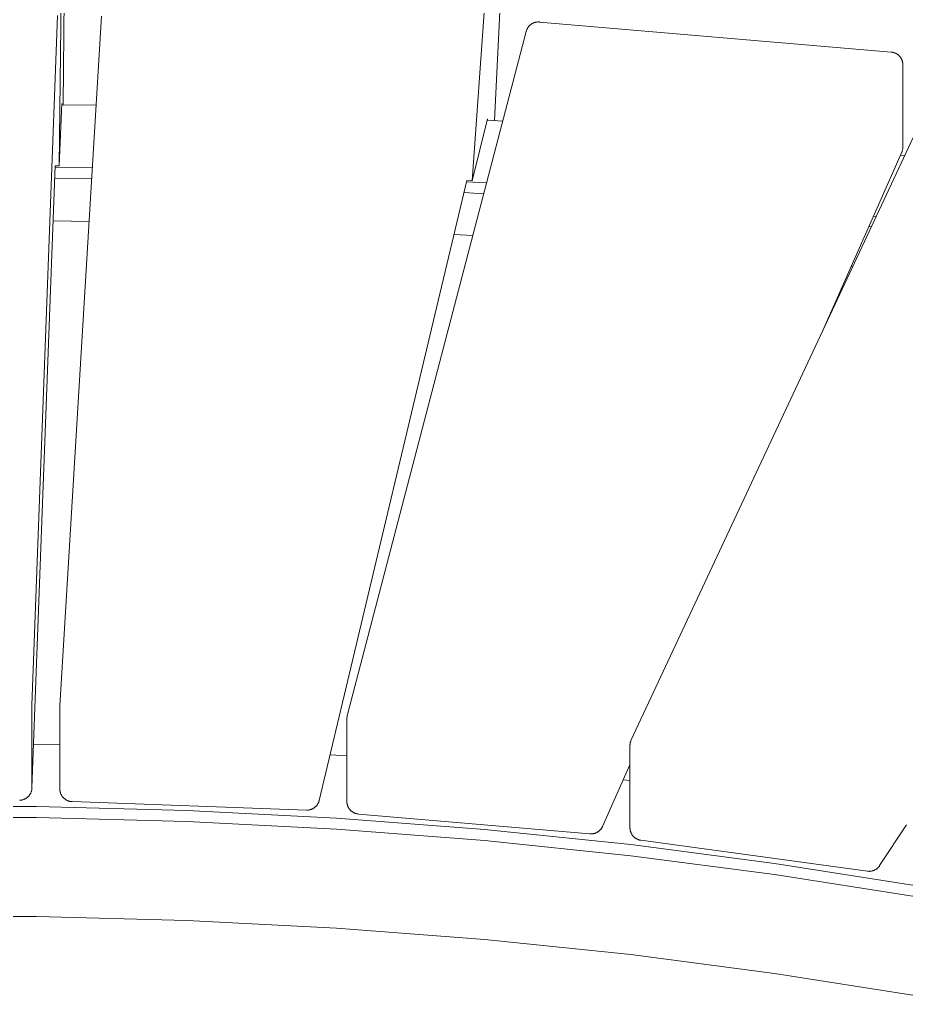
# Model space of a CAD drawing. Header units: millimetres. Extents: x -507 to 4570, y -12 to 3479.
# Drawn here: x 3618.3 to 3826.1, y 1471.9 to 1700.6 of the extents above; entities that cross this region are included whole.
import ezdxf

# ---------------------------------------------------------------- set-up
doc = ezdxf.new("R2010")
doc.units = ezdxf.units.MM
doc.layers.add('ZANO_R', color=7, linetype='Continuous', lineweight=0)

msp = doc.modelspace()

# ---------------------------------------------------------------- linework, layer by layer
at = {"layer": 'ZANO_R'}
for p, q in [((3627.55, 1666.36), (3629.64, 1829.94)), ((3628.49, 1680.66), (3629.85, 1829.93)), ((3724.37, 1662.87), (3735.82, 1826.12)), ((3729.55, 1676.98), (3736.95, 1826.05)), ((3621.19, 1539.95), (3627.2, 1701.62)), ((3627.73, 1539.83), (3637.45, 1701.46)), ((3737.93, 1699.35), (3738.01, 1699.42)), ((3738.01, 1699.42), (3738.09, 1699.48)), ((3738.09, 1699.48), (3738.17, 1699.54)), ((3738.17, 1699.54), (3738.26, 1699.6)), ((3738.26, 1699.6), (3738.34, 1699.65)), ((3738.34, 1699.65), (3738.43, 1699.71)), ((3738.43, 1699.71), (3738.52, 1699.75)), ((3738.52, 1699.75), (3738.62, 1699.8)), ((3738.62, 1699.8), (3738.71, 1699.84)), ((3738.71, 1699.84), (3738.81, 1699.88)), ((3738.81, 1699.88), (3738.9, 1699.91)), ((3738.9, 1699.91), (3739, 1699.95)), ((3739, 1699.95), (3739.1, 1699.97)), ((3739.1, 1699.97), (3739.2, 1700)), ((3739.2, 1700), (3739.3, 1700.02)), ((3739.3, 1700.02), (3739.4, 1700.04)), ((3739.4, 1700.04), (3739.5, 1700.05)), ((3739.5, 1700.05), (3739.6, 1700.06)), ((3739.6, 1700.06), (3739.71, 1700.07)), ((3739.71, 1700.07), (3739.81, 1700.07)), ((3739.81, 1700.07), (3739.91, 1700.07)), ((3739.91, 1700.07), (3740.02, 1700.07)), ((3740.02, 1700.07), (3740.12, 1700.06)), ((3740.12, 1700.06), (3822.55, 1693)), ((3695.07, 1537.48), (3737, 1697.86)), ((3737, 1697.86), (3737.02, 1697.94)), ((3737.02, 1697.94), (3737.04, 1698.02)), ((3737.04, 1698.02), (3737.07, 1698.09)), ((3737.07, 1698.09), (3737.11, 1698.19)), ((3737.11, 1698.19), (3737.14, 1698.29)), ((3737.14, 1698.29), (3737.19, 1698.38)), ((3737.19, 1698.38), (3737.23, 1698.47)), ((3737.23, 1698.47), (3737.28, 1698.56)), ((3737.28, 1698.56), (3737.33, 1698.65)), ((3737.33, 1698.65), (3737.39, 1698.74)), ((3737.39, 1698.74), (3737.45, 1698.82)), ((3737.45, 1698.82), (3737.51, 1698.91)), ((3737.51, 1698.91), (3737.57, 1698.99)), ((3737.57, 1698.99), (3737.64, 1699.06)), ((3737.64, 1699.06), (3737.71, 1699.14)), ((3737.71, 1699.14), (3737.78, 1699.21)), ((3737.78, 1699.21), (3737.85, 1699.29)), ((3737.85, 1699.29), (3737.93, 1699.35)), ((3822.55, 1693), (3822.65, 1692.99)), ((3822.65, 1692.99), (3822.75, 1692.98)), ((3822.75, 1692.98), (3822.85, 1692.96)), ((3822.85, 1692.96), (3822.95, 1692.94)), ((3822.95, 1692.94), (3823.05, 1692.91)), ((3823.05, 1692.91), (3823.15, 1692.89)), ((3823.15, 1692.89), (3823.25, 1692.86)), ((3823.25, 1692.86), (3823.34, 1692.82)), ((3823.34, 1692.82), (3823.44, 1692.78)), ((3823.44, 1692.78), (3823.53, 1692.74)), ((3823.53, 1692.74), (3823.62, 1692.7)), ((3823.62, 1692.7), (3823.71, 1692.65)), ((3823.71, 1692.65), (3823.8, 1692.6)), ((3823.8, 1692.6), (3823.89, 1692.55)), ((3823.89, 1692.55), (3823.98, 1692.49)), ((3823.98, 1692.49), (3824.06, 1692.43)), ((3824.06, 1692.43), (3824.14, 1692.37)), ((3824.14, 1692.37), (3824.22, 1692.3)), ((3824.22, 1692.3), (3824.3, 1692.23)), ((3824.3, 1692.23), (3824.37, 1692.16)), ((3824.37, 1692.16), (3824.44, 1692.09)), ((3824.44, 1692.09), (3824.51, 1692.02)), ((3824.51, 1692.02), (3824.58, 1691.94)), ((3824.58, 1691.94), (3824.64, 1691.86)), ((3824.64, 1691.86), (3824.7, 1691.78)), ((3824.7, 1691.78), (3824.76, 1691.69)), ((3824.76, 1691.69), (3824.82, 1691.61)), ((3824.82, 1691.61), (3824.87, 1691.52)), ((3824.87, 1691.52), (3824.92, 1691.43)), ((3824.92, 1691.43), (3824.96, 1691.34)), ((3824.96, 1691.34), (3825.01, 1691.24)), ((3825.01, 1691.24), (3825.05, 1691.15)), ((3825.05, 1691.15), (3825.08, 1691.05)), ((3825.08, 1691.05), (3825.11, 1690.96)), ((3825.11, 1690.96), (3825.14, 1690.86)), ((3825.14, 1690.86), (3825.17, 1690.76)), ((3825.17, 1690.76), (3825.19, 1690.66)), ((3825.19, 1690.66), (3825.21, 1690.56)), ((3825.21, 1690.56), (3825.23, 1690.46)), ((3825.23, 1690.46), (3825.24, 1690.36)), ((3825.24, 1690.36), (3825.25, 1690.25)), ((3825.25, 1690.25), (3825.25, 1690.15)), ((3761.6, 1531.82), (3835.32, 1689.38)), ((3825.25, 1690.15), (3825.26, 1690.05)), ((3825.26, 1690.05), (3825.26, 1670.72)), ((3628.2, 1680.97), (3627.55, 1666.36)), ((3628.2, 1680.97), (3628.2, 1680.66)), ((3636.19, 1680.55), (3628.2, 1680.66)), ((3727.93, 1677.39), (3724.37, 1662.87)), ((3727.93, 1677.39), (3727.93, 1677.08)), ((3731.51, 1676.86), (3727.93, 1677.08)), ((3825.06, 1669.66), (3825.03, 1669.59)), ((3825.09, 1669.74), (3825.06, 1669.66)), ((3825.12, 1669.83), (3825.09, 1669.74)), ((3825.15, 1669.93), (3825.12, 1669.83)), ((3825.17, 1670.02), (3825.15, 1669.93)), ((3825.2, 1670.12), (3825.17, 1670.02)), ((3825.21, 1670.22), (3825.2, 1670.12)), ((3825.23, 1670.32), (3825.21, 1670.22)), ((3825.24, 1670.42), (3825.23, 1670.32)), ((3825.25, 1670.52), (3825.24, 1670.42)), ((3825.25, 1670.62), (3825.25, 1670.52)), ((3825.26, 1670.72), (3825.25, 1670.62)), ((3825, 1669.52), (3806.18, 1627.1)), ((3825.67, 1668.76), (3824.71, 1668.86)), ((3825.03, 1669.59), (3825, 1669.52)), ((3626.61, 1666.37), (3621.19, 1520.62)), ((3626.6, 1666.05), (3635.31, 1665.94)), ((3626.61, 1666.37), (3627.55, 1666.36)), ((3635.16, 1663.36), (3626.5, 1663.48)), ((3723.09, 1662.95), (3688.49, 1517.64)), ((3723.09, 1662.95), (3724.37, 1662.87)), ((3723.01, 1662.64), (3727.72, 1662.36)), ((3727.05, 1659.82), (3722.41, 1660.1)), ((3818.37, 1654.58), (3819, 1654.51)), ((3634.56, 1653.34), (3626.13, 1653.45)), ((3817.86, 1652.06), (3817.28, 1652.12)), ((3724.5, 1650.04), (3720.07, 1650.29)), ((3813.52, 1642.79), (3813.16, 1642.83)), ((3621.19, 1520.62), (3621.19, 1539.95)), ((3627.72, 1539.74), (3627.73, 1539.83)), ((3627.72, 1539.65), (3627.72, 1539.74)), ((3627.72, 1520.32), (3627.72, 1539.65)), ((3694.97, 1536.73), (3695.07, 1537.48)), ((3694.97, 1517.41), (3694.97, 1536.73)), ((3621.57, 1530.84), (3627.72, 1530.75)), ((3761.32, 1530.67), (3761.33, 1530.77)), ((3761.32, 1530.57), (3761.32, 1530.67)), ((3761.32, 1511.24), (3761.32, 1530.57)), ((3761.33, 1530.87), (3761.35, 1530.96)), ((3761.33, 1530.77), (3761.33, 1530.87)), ((3761.35, 1530.96), (3761.36, 1531.06)), ((3761.36, 1531.06), (3761.38, 1531.16)), ((3761.38, 1531.16), (3761.4, 1531.26)), ((3761.4, 1531.26), (3761.43, 1531.36)), ((3761.43, 1531.36), (3761.45, 1531.45)), ((3761.45, 1531.45), (3761.48, 1531.55)), ((3761.48, 1531.55), (3761.52, 1531.64)), ((3761.52, 1531.64), (3761.56, 1531.73)), ((3761.56, 1531.73), (3761.6, 1531.82)), ((3691.04, 1528.33), (3694.97, 1528.09)), ((3761.32, 1526.01), (3754.91, 1511.55)), ((3759.75, 1522.47), (3761.32, 1522.3)), ((3620.51, 1518.75), (3620.44, 1518.67)), ((3620.57, 1518.83), (3620.51, 1518.75)), ((3620.64, 1518.91), (3620.57, 1518.83)), ((3620.69, 1518.99), (3620.64, 1518.91)), ((3620.75, 1519.08), (3620.69, 1518.99)), ((3620.8, 1519.17), (3620.75, 1519.08)), ((3620.85, 1519.26), (3620.8, 1519.17)), ((3620.9, 1519.35), (3620.85, 1519.26)), ((3620.94, 1519.44), (3620.9, 1519.35)), ((3620.98, 1519.54), (3620.94, 1519.44)), ((3621.02, 1519.63), (3620.98, 1519.54)), ((3621.05, 1519.73), (3621.02, 1519.63)), ((3621.08, 1519.83), (3621.05, 1519.73)), ((3621.11, 1519.92), (3621.08, 1519.83)), ((3621.13, 1520.02), (3621.11, 1519.92)), ((3621.15, 1520.12), (3621.13, 1520.02)), ((3621.17, 1520.23), (3621.15, 1520.12)), ((3621.18, 1520.33), (3621.17, 1520.23)), ((3621.19, 1520.43), (3621.18, 1520.33)), ((3621.2, 1520.62), (3621.19, 1520.53)), ((3621.19, 1520.53), (3621.19, 1520.43)), ((3627.72, 1520.22), (3627.72, 1520.32)), ((3627.73, 1520.11), (3627.72, 1520.22)), ((3627.74, 1520.01), (3627.73, 1520.11)), ((3627.75, 1519.91), (3627.74, 1520.01)), ((3627.77, 1519.81), (3627.75, 1519.91)), ((3627.79, 1519.7), (3627.77, 1519.81)), ((3627.81, 1519.6), (3627.79, 1519.7)), ((3627.84, 1519.5), (3627.81, 1519.6)), ((3627.87, 1519.41), (3627.84, 1519.5)), ((3627.9, 1519.31), (3627.87, 1519.41)), ((3627.94, 1519.21), (3627.9, 1519.31)), ((3627.98, 1519.12), (3627.94, 1519.21)), ((3628.02, 1519.02), (3627.98, 1519.12)), ((3628.07, 1518.93), (3628.02, 1519.02)), ((3628.12, 1518.84), (3628.07, 1518.93)), ((3628.17, 1518.75), (3628.12, 1518.84)), ((3628.23, 1518.66), (3628.17, 1518.75)), ((3618.37, 1517.68), (3618.27, 1517.68)), ((3618.47, 1517.69), (3618.37, 1517.68)), ((3618.58, 1517.7), (3618.47, 1517.69)), ((3618.68, 1517.71), (3618.58, 1517.7)), ((3618.78, 1517.73), (3618.68, 1517.71)), ((3618.88, 1517.75), (3618.78, 1517.73)), ((3618.98, 1517.77), (3618.88, 1517.75)), ((3619.08, 1517.8), (3618.98, 1517.77)), ((3619.17, 1517.83), (3619.08, 1517.8)), ((3619.27, 1517.87), (3619.17, 1517.83)), ((3619.37, 1517.9), (3619.27, 1517.87)), ((3619.46, 1517.95), (3619.37, 1517.9)), ((3619.55, 1517.99), (3619.46, 1517.95)), ((3619.64, 1518.04), (3619.55, 1517.99)), ((3619.73, 1518.09), (3619.64, 1518.04)), ((3619.82, 1518.14), (3619.73, 1518.09)), ((3619.91, 1518.2), (3619.82, 1518.14)), ((3619.99, 1518.26), (3619.91, 1518.2)), ((3620.07, 1518.32), (3619.99, 1518.26)), ((3620.15, 1518.38), (3620.07, 1518.32)), ((3620.23, 1518.45), (3620.15, 1518.38)), ((3620.3, 1518.52), (3620.23, 1518.45)), ((3620.37, 1518.59), (3620.3, 1518.52)), ((3620.44, 1518.67), (3620.37, 1518.59)), ((3628.29, 1518.58), (3628.23, 1518.66)), ((3628.35, 1518.5), (3628.29, 1518.58)), ((3628.41, 1518.42), (3628.35, 1518.5)), ((3628.48, 1518.34), (3628.41, 1518.42)), ((3628.55, 1518.26), (3628.48, 1518.34)), ((3628.63, 1518.19), (3628.55, 1518.26)), ((3628.7, 1518.12), (3628.63, 1518.19)), ((3628.78, 1518.05), (3628.7, 1518.12)), ((3628.86, 1517.99), (3628.78, 1518.05)), ((3628.94, 1517.92), (3628.86, 1517.99)), ((3629.03, 1517.87), (3628.94, 1517.92)), ((3629.11, 1517.81), (3629.03, 1517.87)), ((3629.2, 1517.76), (3629.11, 1517.81)), ((3629.29, 1517.71), (3629.2, 1517.76)), ((3629.38, 1517.66), (3629.29, 1517.71)), ((3629.48, 1517.61), (3629.38, 1517.66)), ((3629.57, 1517.57), (3629.48, 1517.61)), ((3629.67, 1517.54), (3629.57, 1517.57)), ((3629.77, 1517.5), (3629.67, 1517.54)), ((3629.87, 1517.47), (3629.77, 1517.5)), ((3629.97, 1517.45), (3629.87, 1517.47)), ((3630.07, 1517.42), (3629.97, 1517.45)), ((3630.17, 1517.4), (3630.07, 1517.42)), ((3630.27, 1517.39), (3630.17, 1517.4)), ((3630.37, 1517.37), (3630.27, 1517.39)), ((3630.48, 1517.36), (3630.37, 1517.37)), ((3630.58, 1517.36), (3630.48, 1517.36)), ((3685.5, 1515.37), (3630.58, 1517.36)), ((3687.91, 1516.47), (3687.85, 1516.39)), ((3687.98, 1516.55), (3687.91, 1516.47)), ((3688.03, 1516.63), (3687.98, 1516.55)), ((3688.09, 1516.71), (3688.03, 1516.63)), ((3688.15, 1516.8), (3688.09, 1516.71)), ((3688.2, 1516.89), (3688.15, 1516.8)), ((3688.24, 1516.98), (3688.2, 1516.89)), ((3688.29, 1517.07), (3688.24, 1516.98)), ((3688.33, 1517.16), (3688.29, 1517.07)), ((3688.37, 1517.26), (3688.33, 1517.16)), ((3688.41, 1517.35), (3688.37, 1517.26)), ((3688.44, 1517.45), (3688.41, 1517.35)), ((3688.47, 1517.55), (3688.44, 1517.45)), ((3688.49, 1517.64), (3688.47, 1517.55)), ((3694.98, 1517.3), (3694.97, 1517.41)), ((3694.98, 1517.2), (3694.98, 1517.3)), ((3694.99, 1517.1), (3694.98, 1517.2)), ((3695, 1517), (3694.99, 1517.1)), ((3695.02, 1516.9), (3695, 1517)), ((3695.04, 1516.8), (3695.02, 1516.9)), ((3695.06, 1516.7), (3695.04, 1516.8)), ((3695.09, 1516.6), (3695.06, 1516.7)), ((3695.12, 1516.5), (3695.09, 1516.6)), ((3695.15, 1516.4), (3695.12, 1516.5)), ((3695.19, 1516.31), (3695.15, 1516.4)), ((3587.01, 1516.21), (3622.28, 1516.21)), ((3622.28, 1516.21), (3657.51, 1515.3)), ((3657.51, 1515.3), (3692.55, 1513.5)), ((3685.6, 1515.37), (3685.5, 1515.37)), ((3685.7, 1515.37), (3685.6, 1515.37)), ((3685.81, 1515.37), (3685.7, 1515.37)), ((3685.91, 1515.38), (3685.81, 1515.37)), ((3686.01, 1515.39), (3685.91, 1515.38)), ((3686.11, 1515.41), (3686.01, 1515.39)), ((3686.21, 1515.43), (3686.11, 1515.41)), ((3686.31, 1515.45), (3686.21, 1515.43)), ((3686.41, 1515.48), (3686.31, 1515.45)), ((3686.5, 1515.51), (3686.41, 1515.48)), ((3686.6, 1515.54), (3686.5, 1515.51)), ((3686.7, 1515.57), (3686.6, 1515.54)), ((3686.79, 1515.61), (3686.7, 1515.57)), ((3686.88, 1515.65), (3686.79, 1515.61)), ((3686.97, 1515.7), (3686.88, 1515.65)), ((3687.06, 1515.75), (3686.97, 1515.7)), ((3687.15, 1515.8), (3687.06, 1515.75)), ((3687.24, 1515.85), (3687.15, 1515.8)), ((3687.32, 1515.91), (3687.24, 1515.85)), ((3687.4, 1515.97), (3687.32, 1515.91)), ((3687.48, 1516.04), (3687.4, 1515.97)), ((3687.56, 1516.1), (3687.48, 1516.04)), ((3687.64, 1516.17), (3687.56, 1516.1)), ((3687.71, 1516.24), (3687.64, 1516.17)), ((3687.78, 1516.31), (3687.71, 1516.24)), ((3687.85, 1516.39), (3687.78, 1516.31)), ((3695.23, 1516.21), (3695.19, 1516.31)), ((3695.27, 1516.12), (3695.23, 1516.21)), ((3695.31, 1516.03), (3695.27, 1516.12)), ((3695.36, 1515.94), (3695.31, 1516.03)), ((3695.42, 1515.85), (3695.36, 1515.94)), ((3695.47, 1515.76), (3695.42, 1515.85)), ((3695.53, 1515.68), (3695.47, 1515.76)), ((3695.59, 1515.6), (3695.53, 1515.68)), ((3695.65, 1515.52), (3695.59, 1515.6)), ((3695.72, 1515.44), (3695.65, 1515.52)), ((3695.79, 1515.36), (3695.72, 1515.44)), ((3695.86, 1515.29), (3695.79, 1515.36)), ((3695.94, 1515.22), (3695.86, 1515.29)), ((3696.01, 1515.15), (3695.94, 1515.22)), ((3696.09, 1515.09), (3696.01, 1515.15)), ((3696.17, 1515.03), (3696.09, 1515.09)), ((3696.26, 1514.97), (3696.17, 1515.03)), ((3696.34, 1514.91), (3696.26, 1514.97)), ((3696.43, 1514.86), (3696.34, 1514.91)), ((3696.52, 1514.8), (3696.43, 1514.86)), ((3696.61, 1514.76), (3696.52, 1514.8)), ((3696.7, 1514.71), (3696.61, 1514.76)), ((3696.79, 1514.67), (3696.7, 1514.71)), ((3696.89, 1514.63), (3696.79, 1514.67)), ((3696.99, 1514.6), (3696.89, 1514.63)), ((3697.08, 1514.57), (3696.99, 1514.6)), ((3697.18, 1514.54), (3697.08, 1514.57)), ((3697.28, 1514.52), (3697.18, 1514.54)), ((3697.38, 1514.49), (3697.28, 1514.52)), ((3697.48, 1514.48), (3697.38, 1514.49)), ((3697.58, 1514.46), (3697.48, 1514.48)), ((3697.69, 1514.45), (3697.58, 1514.46)), ((3751.94, 1509.8), (3697.69, 1514.45)), ((3587.01, 1513.63), (3622.28, 1513.63)), ((3622.28, 1513.63), (3657.51, 1512.72)), ((3657.51, 1512.72), (3692.55, 1510.92)), ((3692.55, 1513.5), (3727.26, 1510.82)), ((3826.11, 1511.89), (3819.82, 1502.35)), ((3692.55, 1510.92), (3727.26, 1508.24)), ((3727.26, 1510.82), (3761.51, 1507.27)), ((3752.05, 1509.8), (3751.94, 1509.8)), ((3752.15, 1509.79), (3752.05, 1509.8)), ((3752.25, 1509.79), (3752.15, 1509.79)), ((3752.35, 1509.8), (3752.25, 1509.79)), ((3752.45, 1509.8), (3752.35, 1509.8)), ((3752.55, 1509.82), (3752.45, 1509.8)), ((3752.66, 1509.83), (3752.55, 1509.82)), ((3752.76, 1509.85), (3752.66, 1509.83)), ((3752.86, 1509.87), (3752.76, 1509.85)), ((3752.95, 1509.89), (3752.86, 1509.87)), ((3753.05, 1509.92), (3752.95, 1509.89)), ((3753.15, 1509.95), (3753.05, 1509.92)), ((3753.25, 1509.99), (3753.15, 1509.95)), ((3753.34, 1510.02), (3753.25, 1509.99)), ((3753.43, 1510.06), (3753.34, 1510.02)), ((3753.53, 1510.11), (3753.43, 1510.06)), ((3753.62, 1510.16), (3753.53, 1510.11)), ((3753.7, 1510.21), (3753.62, 1510.16)), ((3753.79, 1510.26), (3753.7, 1510.21)), ((3753.88, 1510.32), (3753.79, 1510.26)), ((3753.96, 1510.37), (3753.88, 1510.32)), ((3754.04, 1510.44), (3753.96, 1510.37)), ((3754.12, 1510.5), (3754.04, 1510.44)), ((3754.2, 1510.57), (3754.12, 1510.5)), ((3754.27, 1510.64), (3754.2, 1510.57)), ((3754.34, 1510.71), (3754.27, 1510.64)), ((3754.41, 1510.79), (3754.34, 1510.71)), ((3754.48, 1510.86), (3754.41, 1510.79)), ((3754.54, 1510.94), (3754.48, 1510.86)), ((3754.6, 1511.03), (3754.54, 1510.94)), ((3754.66, 1511.11), (3754.6, 1511.03)), ((3754.71, 1511.19), (3754.66, 1511.11)), ((3754.77, 1511.28), (3754.71, 1511.19)), ((3754.82, 1511.37), (3754.77, 1511.28)), ((3754.86, 1511.46), (3754.82, 1511.37)), ((3754.91, 1511.55), (3754.86, 1511.46)), ((3761.32, 1511.14), (3761.32, 1511.24)), ((3761.33, 1511.03), (3761.32, 1511.14)), ((3761.33, 1510.93), (3761.33, 1511.03)), ((3761.35, 1510.83), (3761.33, 1510.93)), ((3761.36, 1510.73), (3761.35, 1510.83)), ((3761.38, 1510.63), (3761.36, 1510.73)), ((3761.4, 1510.54), (3761.38, 1510.63)), ((3761.43, 1510.44), (3761.4, 1510.54)), ((3761.46, 1510.34), (3761.43, 1510.44)), ((3761.49, 1510.24), (3761.46, 1510.34)), ((3761.53, 1510.15), (3761.49, 1510.24)), ((3761.56, 1510.06), (3761.53, 1510.15)), ((3761.61, 1509.96), (3761.56, 1510.06)), ((3761.65, 1509.87), (3761.61, 1509.96)), ((3761.7, 1509.78), (3761.65, 1509.87)), ((3761.75, 1509.7), (3761.7, 1509.78)), ((3761.8, 1509.61), (3761.75, 1509.7)), ((3761.86, 1509.53), (3761.8, 1509.61)), ((3727.26, 1508.24), (3761.51, 1504.69)), ((3761.51, 1507.27), (3795.16, 1502.89)), ((3761.92, 1509.45), (3761.86, 1509.53)), ((3761.98, 1509.37), (3761.92, 1509.45)), ((3762.05, 1509.29), (3761.98, 1509.37)), ((3762.12, 1509.21), (3762.05, 1509.29)), ((3762.19, 1509.14), (3762.12, 1509.21)), ((3762.26, 1509.07), (3762.19, 1509.14)), ((3762.33, 1509), (3762.26, 1509.07)), ((3762.41, 1508.94), (3762.33, 1509)), ((3762.49, 1508.88), (3762.41, 1508.94)), ((3762.57, 1508.82), (3762.49, 1508.88)), ((3762.66, 1508.76), (3762.57, 1508.82)), ((3762.74, 1508.7), (3762.66, 1508.76)), ((3762.83, 1508.65), (3762.74, 1508.7)), ((3762.92, 1508.61), (3762.83, 1508.65)), ((3763.01, 1508.56), (3762.92, 1508.61)), ((3763.1, 1508.52), (3763.01, 1508.56)), ((3763.2, 1508.48), (3763.1, 1508.52)), ((3763.29, 1508.44), (3763.2, 1508.48)), ((3763.39, 1508.41), (3763.29, 1508.44)), ((3763.48, 1508.38), (3763.39, 1508.41)), ((3763.58, 1508.36), (3763.48, 1508.38)), ((3763.68, 1508.34), (3763.58, 1508.36)), ((3763.78, 1508.32), (3763.68, 1508.34)), ((3763.88, 1508.3), (3763.78, 1508.32)), ((3816.95, 1501.04), (3763.88, 1508.3)), ((3761.51, 1504.69), (3795.16, 1500.31)), ((3795.16, 1502.89), (3828.1, 1497.7)), ((3817.05, 1501.03), (3816.95, 1501.04)), ((3817.15, 1501.02), (3817.05, 1501.03)), ((3817.25, 1501.01), (3817.15, 1501.02)), ((3817.35, 1501.01), (3817.25, 1501.01)), ((3817.45, 1501.01), (3817.35, 1501.01)), ((3817.55, 1501.02), (3817.45, 1501.01)), ((3817.65, 1501.03), (3817.55, 1501.02)), ((3817.75, 1501.04), (3817.65, 1501.03)), ((3817.85, 1501.06), (3817.75, 1501.04)), ((3817.95, 1501.07), (3817.85, 1501.06)), ((3818.05, 1501.1), (3817.95, 1501.07)), ((3818.15, 1501.12), (3818.05, 1501.1)), ((3818.24, 1501.15), (3818.15, 1501.12)), ((3818.34, 1501.18), (3818.24, 1501.15)), ((3818.43, 1501.22), (3818.34, 1501.18)), ((3818.53, 1501.26), (3818.43, 1501.22)), ((3818.62, 1501.3), (3818.53, 1501.26)), ((3818.71, 1501.34), (3818.62, 1501.3)), ((3818.8, 1501.39), (3818.71, 1501.34)), ((3818.89, 1501.44), (3818.8, 1501.39)), ((3818.97, 1501.5), (3818.89, 1501.44)), ((3819.06, 1501.55), (3818.97, 1501.5)), ((3819.14, 1501.61), (3819.06, 1501.55)), ((3819.22, 1501.68), (3819.14, 1501.61)), ((3819.29, 1501.74), (3819.22, 1501.68)), ((3819.37, 1501.81), (3819.29, 1501.74)), ((3819.44, 1501.88), (3819.37, 1501.81)), ((3819.51, 1501.95), (3819.44, 1501.88)), ((3819.58, 1502.02), (3819.51, 1501.95)), ((3819.64, 1502.1), (3819.58, 1502.02)), ((3819.71, 1502.18), (3819.64, 1502.1)), ((3819.77, 1502.26), (3819.71, 1502.18)), ((3819.82, 1502.35), (3819.77, 1502.26)), ((3795.16, 1500.31), (3828.1, 1495.12)), ((3622.28, 1490.43), (3587.01, 1490.44)), ((3657.51, 1489.53), (3622.28, 1490.43)), ((3692.55, 1487.73), (3657.51, 1489.53)), ((3727.26, 1485.04), (3692.55, 1487.73)), ((3761.51, 1481.5), (3727.26, 1485.04)), ((3795.16, 1477.11), (3761.51, 1481.5)), ((3828.1, 1471.93), (3795.16, 1477.11))]:
    msp.add_line(p, q, dxfattribs=at)

doc.saveas('drawing.dxf')
